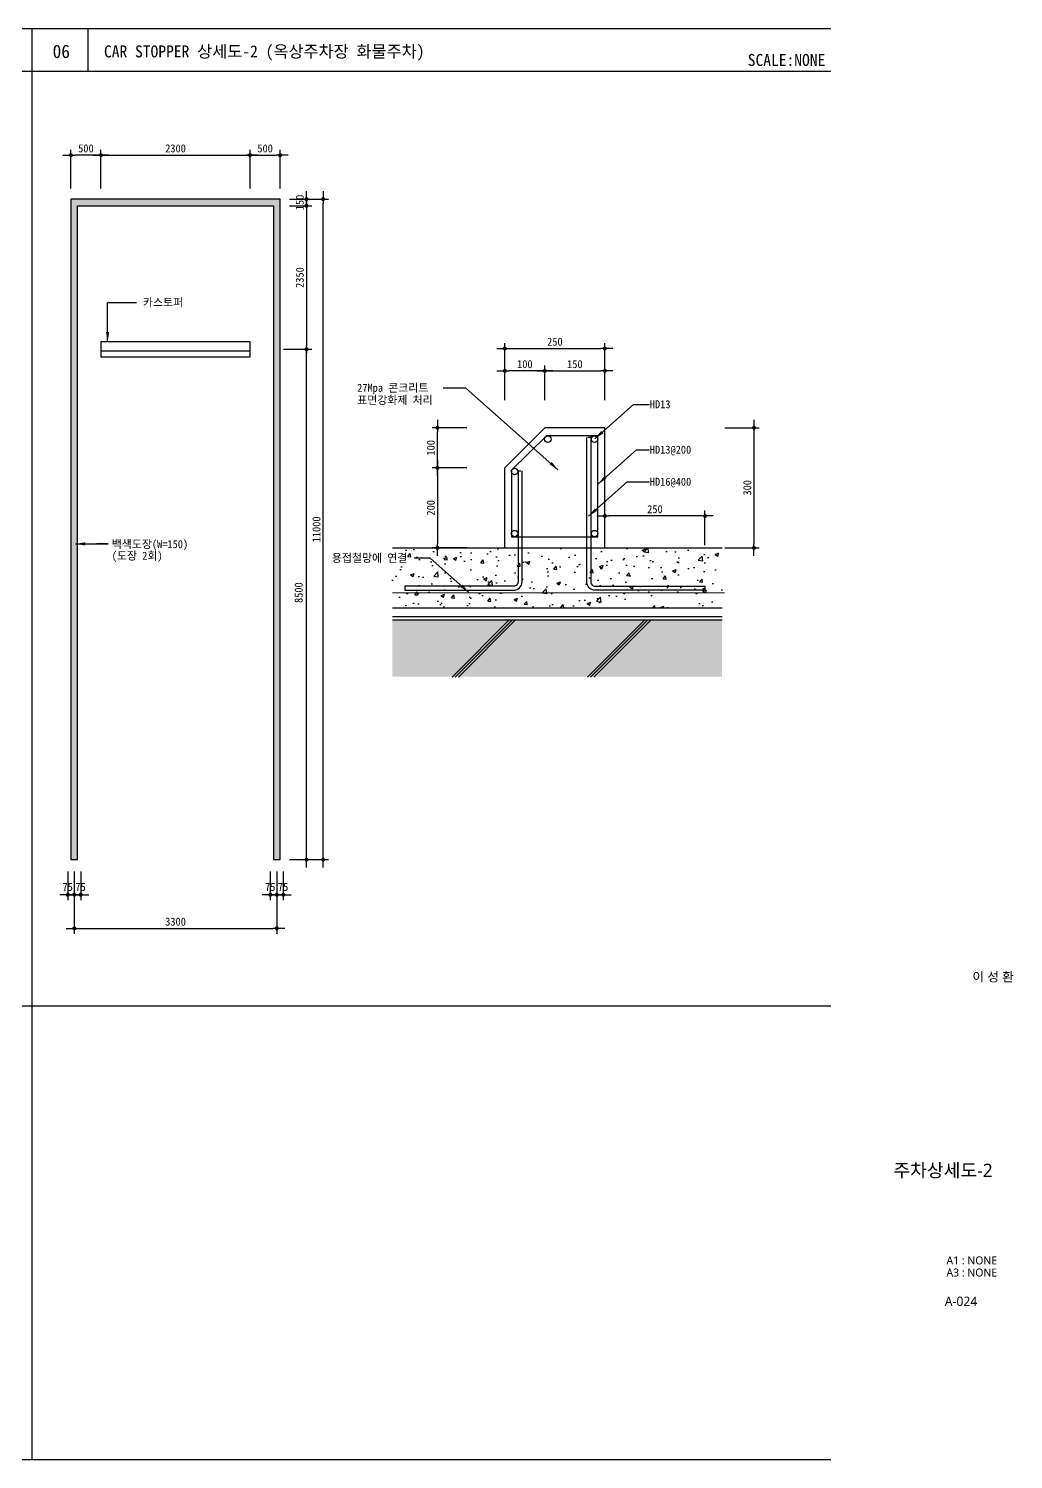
# Model space of a CAD drawing. Header units: millimetres. Extents: x 2191764 to 2208036, y 1085119 to 1090481.
# Drawn here: x 2204346 to 2208036, y 1085119 to 1090481 of the extents above; entities that cross this region are included whole.
import ezdxf
from ezdxf.enums import TextEntityAlignment as Align

# ---------------------------------------------------------------- set-up
doc = ezdxf.new("R2010")
doc.units = ezdxf.units.MM
doc.header["$LTSCALE"] = 10
doc.header["$PDSIZE"] = -10
doc.linetypes.add('HID', pattern=[2, 1.1, -0.9])
doc.linetypes.add('HIDDEN', pattern=[0.375, 0.25, -0.125])
doc.layers.get('0').update_dxf_attribs({"linetype": 'CONTINUOUS'})
doc.layers.get('Defpoints').update_dxf_attribs({"color": 153, "linetype": 'CONTINUOUS'})
for name, color, linetype in [('253', 253, 'CONTINUOUS'), ('4WALL', 2, 'CONTINUOUS'), ('6', 6, 'CONTINUOUS'), ('A-XXXX-SOLD', 252, 'CONTINUOUS'), ('AA-CLXM-CONC', 2, 'CONTINUOUS'), ('AA-WAXK-PATT', 8, 'CONTINUOUS'), ('CA-ANNO-TEXT', 3, 'CONTINUOUS'), ('COL', 2, 'CONTINUOUS'), ('ELE4', 4, 'CONTINUOUS'), ('REVISION', 6, 'CONTINUOUS')]:
    doc.layers.add(name, color=color, linetype=linetype)
for name, color, linetype, lineweight in [('A-BORD-TEXT', 3, 'CONTINUOUS', 25), ('A-DIMS', 7, 'CONTINUOUS', 25), ('A-MKXS-LEAD', 7, 'CONTINUOUS', 25), ('A-MKXS-TEXT1', 3, 'CONTINUOUS', 25), ('A-XXXX-TABL', 7, 'CONTINUOUS', 25), ('LGA CG', 3, 'CONTINUOUS', 20)]:
    doc.layers.add(name, color=color, linetype=linetype, lineweight=lineweight)
doc.styles.add('HY울릉도L', font='')
doc.styles.add('돋움체', font='')
doc.styles.add('맑은고딕', font='malgun.ttf')
doc.styles.get('HY울릉도L').set_extended_font_data('HYwulM')
doc.styles.get('돋움체').set_extended_font_data('DotumChe')
doc.dimstyles.new('CDIM', dxfattribs={"dimtxt": 3, "dimasz": 1.5, "dimexe": 2, "dimexo": 1, "dimgap": 1, "dimtad": 1, "dimdec": 0, "dimrnd": 0.5, "dimzin": 0, "dimdsep": 32, "dimlunit": 6, "dimtxsty": 'HY울릉도L', "dimblk1": '_CIDOT', "dimblk2": '_CIDOT', "dimsah": 1, "dimcen": 5.5, "dimclrd": 2, "dimclre": 2, "dimclrt": 7, "dimadec": 0, "dimazin": 0, "dimtfac": 1, "dimtdec": 0, "dimtix": 1, "dimtmove": 2, "dimatfit": 1, "dimldrblk": '_CIDOT', "dimfxl": 1, "dimtolj": 1, "dimtzin": 0, "dimlwd": -1, "dimarcsym": 0})

# ---------------------------------------------------------------- blocks, each defined once
blk = doc.blocks.new('_CIDOT')
at = {"color": 0, "linetype": 'ByBlock'}
blk.add_line((2, 0), (-1, 0), dxfattribs=at)
at = {"color": 0, "linetype": 'ByBlock', "const_width": 0.5}
blk.add_lwpolyline([(-0.25, 0, 1), (0.25, 0, 1)], format="xyb", close=True, dxfattribs=at)
blk = doc.blocks.new('*D134')
at = {"layer": 'A-DIMS', "lineweight": -2, "transparency": 16777216}
for p, q in [((2204517, 1087321.5), (2204517, 1087088.7)), ((2205276, 1087321.5), (2205276, 1087088.7))]:
    blk.add_line(p, q, dxfattribs=at)
at = {"layer": 'A-DIMS', "transparency": 16777216}
blk.add_line((2204532, 1087108.7), (2205261, 1087108.7), dxfattribs=at)
at = {"layer": 'Defpoints', "color": 0, "transparency": 16777216}
for p in [(2204517, 1087331.5), (2205276, 1087331.5), (2205276, 1087108.7)]:
    blk.add_point(p, dxfattribs=at)
at = {"layer": 'A-DIMS', "transparency": 16777216, "xscale": 15, "yscale": 15, "zscale": 15, "rotation": 180}
blk.add_blockref('_CIDOT', (2204517, 1087108.7), dxfattribs=at)
at = {"layer": 'A-DIMS', "transparency": 16777216, "xscale": 15, "yscale": 15, "zscale": 15}
blk.add_blockref('_CIDOT', (2205276, 1087108.7), dxfattribs=at)
at = {"layer": 'A-DIMS', "color": 3, "transparency": 16777216, "insert": (2204896.5, 1087133.7), "char_height": 30, "attachment_point": 5, "style": '돋움체'}
blk.add_mtext('\\A1;3300', dxfattribs=at)
blk = doc.blocks.new('*D135')
at = {"layer": 'A-DIMS', "lineweight": -2, "transparency": 16777216}
for p, q in [((2205324.1, 1089841.7), (2205407.1, 1089841.7)), ((2205324.1, 1089816.7), (2205407.1, 1089816.7))]:
    blk.add_line(p, q, dxfattribs=at)
at = {"layer": 'A-DIMS', "transparency": 16777216}
for p, q in [((2205387.1, 1089856.7), (2205387.1, 1089871.7)), ((2205387.1, 1089816.7), (2205387.1, 1089841.7)), ((2205387.1, 1089801.7), (2205387.1, 1089786.7))]:
    blk.add_line(p, q, dxfattribs=at)
at = {"layer": 'Defpoints', "color": 0, "transparency": 16777216}
for p in [(2205314.1, 1089841.7), (2205387.1, 1089841.7), (2205314.1, 1089816.7)]:
    blk.add_point(p, dxfattribs=at)
at = {"layer": 'A-DIMS', "transparency": 16777216, "xscale": 15, "yscale": 15, "zscale": 15}
for p, rotation in [((2205387.1, 1089841.7), 270), ((2205387.1, 1089816.7), 90)]:
    blk.add_blockref('_CIDOT', p, dxfattribs=dict(at, rotation=rotation))
at = {"layer": 'A-DIMS', "color": 3, "transparency": 16777216, "insert": (2205362.1, 1089829.2), "char_height": 30, "attachment_point": 5, "rotation": 90, "style": '돋움체'}
blk.add_mtext('\\A1;150', dxfattribs=at)
blk = doc.blocks.new('*D136')
at = {"layer": 'A-DIMS', "lineweight": -2, "transparency": 16777216}
for p, q in [((2205324.1, 1089816.7), (2205407.1, 1089816.7)), ((2205300.9, 1089279), (2205407.1, 1089279))]:
    blk.add_line(p, q, dxfattribs=at)
at = {"layer": 'A-DIMS', "transparency": 16777216}
blk.add_line((2205387.1, 1089801.7), (2205387.1, 1089294), dxfattribs=at)
at = {"layer": 'Defpoints', "color": 0, "transparency": 16777216}
for p in [(2205314.1, 1089816.7), (2205290.9, 1089279), (2205387.1, 1089279)]:
    blk.add_point(p, dxfattribs=at)
at = {"layer": 'A-DIMS', "transparency": 16777216, "xscale": 15, "yscale": 15, "zscale": 15}
for p, rotation in [((2205387.1, 1089816.7), 90), ((2205387.1, 1089279), 270)]:
    blk.add_blockref('_CIDOT', p, dxfattribs=dict(at, rotation=rotation))
at = {"layer": 'A-DIMS', "color": 3, "transparency": 16777216, "insert": (2205362.1, 1089547.8), "char_height": 30, "attachment_point": 5, "rotation": 90, "style": '돋움체'}
blk.add_mtext('\\A1;2350', dxfattribs=at)
blk = doc.blocks.new('*D137')
at = {"layer": 'A-DIMS', "lineweight": -2, "transparency": 16777216}
for p, q in [((2205324.1, 1089279), (2205407.1, 1089279)), ((2205324.1, 1087366.2), (2205407.1, 1087366.2))]:
    blk.add_line(p, q, dxfattribs=at)
at = {"layer": 'A-DIMS', "transparency": 16777216}
blk.add_line((2205387.1, 1087381.2), (2205387.1, 1089264), dxfattribs=at)
at = {"layer": 'Defpoints', "color": 0, "transparency": 16777216}
for p in [(2205314.1, 1089279), (2205387.1, 1089279), (2205314.1, 1087366.2)]:
    blk.add_point(p, dxfattribs=at)
at = {"layer": 'A-DIMS', "transparency": 16777216, "xscale": 15, "yscale": 15, "zscale": 15}
for p, rotation in [((2205387.1, 1089279), 90), ((2205387.1, 1087366.2), 270)]:
    blk.add_blockref('_CIDOT', p, dxfattribs=dict(at, rotation=rotation))
at = {"layer": 'A-DIMS', "color": 3, "transparency": 16777216, "insert": (2205357.9, 1088366.8), "char_height": 30, "attachment_point": 5, "rotation": 90, "style": '돋움체'}
blk.add_mtext('\\A1;8500', dxfattribs=at)
blk = doc.blocks.new('*D138')
at = {"layer": 'A-DIMS', "lineweight": -2, "transparency": 16777216}
for p, q in [((2205324.1, 1089841.7), (2205469.6, 1089841.7)), ((2205324.1, 1087366.2), (2205469.6, 1087366.2))]:
    blk.add_line(p, q, dxfattribs=at)
at = {"layer": 'A-DIMS', "transparency": 16777216}
blk.add_line((2205449.6, 1087381.2), (2205449.6, 1089826.7), dxfattribs=at)
at = {"layer": 'Defpoints', "color": 0, "transparency": 16777216}
for p in [(2205314.1, 1089841.7), (2205449.6, 1089841.7), (2205314.1, 1087366.2)]:
    blk.add_point(p, dxfattribs=at)
at = {"layer": 'A-DIMS', "transparency": 16777216, "xscale": 15, "yscale": 15, "zscale": 15}
for p, rotation in [((2205449.6, 1089841.7), 90), ((2205449.6, 1087366.2), 270)]:
    blk.add_blockref('_CIDOT', p, dxfattribs=dict(at, rotation=rotation))
at = {"layer": 'A-DIMS', "color": 3, "transparency": 16777216, "insert": (2205424.6, 1088603.9), "char_height": 30, "attachment_point": 5, "rotation": 90, "style": '돋움체'}
blk.add_mtext('\\A1;11000', dxfattribs=at)
blk = doc.blocks.new('Arrow-V')
at = {"color": 0}
blk.add_solid([(-3, 0.5), (0, 0), (-3, -0.5)], dxfattribs=at)
blk = doc.blocks.new('*D139')
at = {"layer": 'A-DIMS', "lineweight": -2, "transparency": 16777216}
for p, q in [((2204617, 1089881.1), (2204617, 1090026.6)), ((2205176, 1089881.1), (2205176, 1090026.6))]:
    blk.add_line(p, q, dxfattribs=at)
at = {"layer": 'A-DIMS', "transparency": 16777216}
blk.add_line((2204632, 1090006.6), (2205161, 1090006.6), dxfattribs=at)
at = {"layer": 'Defpoints', "color": 0, "transparency": 16777216}
for p in [(2205176, 1090006.6), (2204617, 1089871.1), (2205176, 1089871.1)]:
    blk.add_point(p, dxfattribs=at)
at = {"layer": 'A-DIMS', "transparency": 16777216, "xscale": 15, "yscale": 15, "zscale": 15, "rotation": 180}
blk.add_blockref('_CIDOT', (2204617, 1090006.6), dxfattribs=at)
at = {"layer": 'A-DIMS', "transparency": 16777216, "xscale": 15, "yscale": 15, "zscale": 15}
blk.add_blockref('_CIDOT', (2205176, 1090006.6), dxfattribs=at)
at = {"layer": 'A-DIMS', "color": 3, "transparency": 16777216, "insert": (2204896.5, 1090031.6), "char_height": 30, "attachment_point": 5, "style": '돋움체'}
blk.add_mtext('\\A1;2300', dxfattribs=at)
blk = doc.blocks.new('*D140')
at = {"layer": 'A-DIMS', "lineweight": -2, "transparency": 16777216}
for p, q in [((2204504.5, 1089881.1), (2204504.5, 1090026.6)), ((2204617, 1089881.1), (2204617, 1090026.6))]:
    blk.add_line(p, q, dxfattribs=at)
at = {"layer": 'A-DIMS', "transparency": 16777216}
blk.add_line((2204602, 1090006.6), (2204519.5, 1090006.6), dxfattribs=at)
at = {"layer": 'Defpoints', "color": 0, "transparency": 16777216}
for p in [(2204504.5, 1090006.6), (2204504.5, 1089871.1), (2204617, 1089871.1)]:
    blk.add_point(p, dxfattribs=at)
at = {"layer": 'A-DIMS', "transparency": 16777216, "xscale": 15, "yscale": 15, "zscale": 15, "rotation": 180}
blk.add_blockref('_CIDOT', (2204504.5, 1090006.6), dxfattribs=at)
at = {"layer": 'A-DIMS', "transparency": 16777216, "xscale": 15, "yscale": 15, "zscale": 15}
blk.add_blockref('_CIDOT', (2204617, 1090006.6), dxfattribs=at)
at = {"layer": 'A-DIMS', "color": 3, "transparency": 16777216, "insert": (2204560.7, 1090031.6), "char_height": 30, "attachment_point": 5, "style": '돋움체'}
blk.add_mtext('\\A1;500', dxfattribs=at)
blk = doc.blocks.new('*D141')
at = {"layer": 'A-DIMS', "lineweight": -2, "transparency": 16777216}
for p, q in [((2205176, 1089881.1), (2205176, 1090026.6)), ((2205288.5, 1089881.1), (2205288.5, 1090026.6))]:
    blk.add_line(p, q, dxfattribs=at)
at = {"layer": 'A-DIMS', "transparency": 16777216}
blk.add_line((2205191, 1090006.6), (2205273.5, 1090006.6), dxfattribs=at)
at = {"layer": 'Defpoints', "color": 0, "transparency": 16777216}
for p in [(2205288.5, 1090006.6), (2205176, 1089871.1), (2205288.5, 1089871.1)]:
    blk.add_point(p, dxfattribs=at)
at = {"layer": 'A-DIMS', "transparency": 16777216, "xscale": 15, "yscale": 15, "zscale": 15, "rotation": 180}
blk.add_blockref('_CIDOT', (2205176, 1090006.6), dxfattribs=at)
at = {"layer": 'A-DIMS', "transparency": 16777216, "xscale": 15, "yscale": 15, "zscale": 15}
blk.add_blockref('_CIDOT', (2205288.5, 1090006.6), dxfattribs=at)
at = {"layer": 'A-DIMS', "color": 3, "transparency": 16777216, "insert": (2205232.2, 1090031.6), "char_height": 30, "attachment_point": 5, "style": '돋움체'}
blk.add_mtext('\\A1;500', dxfattribs=at)
blk = doc.blocks.new('*D151')
at = {"layer": 'A-DIMS', "lineweight": -2, "transparency": 16777216}
for p, q in [((2206280.4, 1089088.4), (2206280.4, 1089218)), ((2206505.4, 1089088.4), (2206505.4, 1089218))]:
    blk.add_line(p, q, dxfattribs=at)
at = {"layer": 'A-DIMS', "transparency": 16777216}
blk.add_line((2206295.4, 1089198), (2206490.4, 1089198), dxfattribs=at)
at = {"layer": 'Defpoints', "color": 0, "transparency": 16777216}
for p in [(2206505.4, 1089198), (2206280.4, 1089078.4), (2206505.4, 1089078.4)]:
    blk.add_point(p, dxfattribs=at)
at = {"layer": 'A-DIMS', "transparency": 16777216, "xscale": 15, "yscale": 15, "zscale": 15, "rotation": 180}
blk.add_blockref('_CIDOT', (2206280.4, 1089198), dxfattribs=at)
at = {"layer": 'A-DIMS', "transparency": 16777216, "xscale": 15, "yscale": 15, "zscale": 15}
blk.add_blockref('_CIDOT', (2206505.4, 1089198), dxfattribs=at)
at = {"layer": 'A-DIMS', "color": 3, "transparency": 16777216, "insert": (2206392.9, 1089223), "char_height": 30, "attachment_point": 5, "style": '돋움체'}
blk.add_mtext('\\A1;150', dxfattribs=at)
blk = doc.blocks.new('*D152')
at = {"layer": 'A-DIMS', "lineweight": -2, "transparency": 16777216}
for p, q in [((2206130.4, 1089088.4), (2206130.4, 1089218)), ((2206280.4, 1089088.4), (2206280.4, 1089218))]:
    blk.add_line(p, q, dxfattribs=at)
at = {"layer": 'A-DIMS', "transparency": 16777216}
blk.add_line((2206265.4, 1089198), (2206145.4, 1089198), dxfattribs=at)
at = {"layer": 'Defpoints', "color": 0, "transparency": 16777216}
for p in [(2206130.4, 1089198), (2206130.4, 1089078.4), (2206280.4, 1089078.4)]:
    blk.add_point(p, dxfattribs=at)
at = {"layer": 'A-DIMS', "transparency": 16777216, "xscale": 15, "yscale": 15, "zscale": 15, "rotation": 180}
blk.add_blockref('_CIDOT', (2206130.4, 1089198), dxfattribs=at)
at = {"layer": 'A-DIMS', "transparency": 16777216, "xscale": 15, "yscale": 15, "zscale": 15}
blk.add_blockref('_CIDOT', (2206280.4, 1089198), dxfattribs=at)
at = {"layer": 'A-DIMS', "color": 3, "transparency": 16777216, "insert": (2206205.4, 1089223), "char_height": 30, "attachment_point": 5, "style": '돋움체'}
blk.add_mtext('\\A1;100', dxfattribs=at)
blk = doc.blocks.new('*D153')
at = {"layer": 'A-DIMS', "lineweight": -2, "transparency": 16777216}
for p, q in [((2206130.4, 1089088.4), (2206130.4, 1089302)), ((2206505.4, 1089088.4), (2206505.4, 1089302))]:
    blk.add_line(p, q, dxfattribs=at)
at = {"layer": 'A-DIMS', "transparency": 16777216}
blk.add_line((2206145.4, 1089282), (2206490.4, 1089282), dxfattribs=at)
at = {"layer": 'Defpoints', "color": 0, "transparency": 16777216}
for p in [(2206505.4, 1089282), (2206130.4, 1089078.4), (2206505.4, 1089078.4)]:
    blk.add_point(p, dxfattribs=at)
at = {"layer": 'A-DIMS', "transparency": 16777216, "xscale": 15, "yscale": 15, "zscale": 15, "rotation": 180}
blk.add_blockref('_CIDOT', (2206130.4, 1089282), dxfattribs=at)
at = {"layer": 'A-DIMS', "transparency": 16777216, "xscale": 15, "yscale": 15, "zscale": 15}
blk.add_blockref('_CIDOT', (2206505.4, 1089282), dxfattribs=at)
at = {"layer": 'A-DIMS', "color": 3, "transparency": 16777216, "insert": (2206317.9, 1089307), "char_height": 30, "attachment_point": 5, "style": '돋움체'}
blk.add_mtext('\\A1;250', dxfattribs=at)
blk = doc.blocks.new('*D154')
at = {"layer": 'A-DIMS', "lineweight": -2, "transparency": 16777216}
for p, q in [((2206954.3, 1088984.8), (2207083.9, 1088984.8)), ((2206954.3, 1088534.8), (2207083.9, 1088534.8))]:
    blk.add_line(p, q, dxfattribs=at)
at = {"layer": 'A-DIMS', "transparency": 16777216}
blk.add_line((2207063.9, 1088969.8), (2207063.9, 1088549.8), dxfattribs=at)
at = {"layer": 'Defpoints', "color": 0, "transparency": 16777216}
for p in [(2206944.3, 1088984.8), (2206944.3, 1088534.8), (2207063.9, 1088534.8)]:
    blk.add_point(p, dxfattribs=at)
at = {"layer": 'A-DIMS', "transparency": 16777216, "xscale": 15, "yscale": 15, "zscale": 15}
for p, rotation in [((2207063.9, 1088984.8), 90), ((2207063.9, 1088534.8), 270)]:
    blk.add_blockref('_CIDOT', p, dxfattribs=dict(at, rotation=rotation))
at = {"layer": 'A-DIMS', "color": 3, "transparency": 16777216, "insert": (2207038.9, 1088759.8), "char_height": 30, "attachment_point": 5, "rotation": 90, "style": '돋움체'}
blk.add_mtext('\\A1;300', dxfattribs=at)
blk = doc.blocks.new('*D155')
at = {"layer": 'A-DIMS', "lineweight": -2, "transparency": 16777216}
for p, q in [((2205987.7, 1088834.8), (2205858.2, 1088834.8)), ((2205987.7, 1088534.8), (2205858.2, 1088534.8))]:
    blk.add_line(p, q, dxfattribs=at)
at = {"layer": 'A-DIMS', "transparency": 16777216}
blk.add_line((2205878.2, 1088819.8), (2205878.2, 1088549.8), dxfattribs=at)
at = {"layer": 'Defpoints', "color": 0, "transparency": 16777216}
for p in [(2205997.7, 1088834.8), (2205878.2, 1088534.8), (2205997.7, 1088534.8)]:
    blk.add_point(p, dxfattribs=at)
at = {"layer": 'A-DIMS', "transparency": 16777216, "xscale": 15, "yscale": 15, "zscale": 15}
for p, rotation in [((2205878.2, 1088834.8), 90), ((2205878.2, 1088534.8), 270)]:
    blk.add_blockref('_CIDOT', p, dxfattribs=dict(at, rotation=rotation))
at = {"layer": 'A-DIMS', "color": 3, "transparency": 16777216, "insert": (2205853.1, 1088684.8), "char_height": 30, "attachment_point": 5, "rotation": 90, "style": '돋움체'}
blk.add_mtext('\\A1;200', dxfattribs=at)
blk = doc.blocks.new('*D156')
at = {"layer": 'A-DIMS', "lineweight": -2, "transparency": 16777216}
for p, q in [((2205987.7, 1088984.8), (2205858.2, 1088984.8)), ((2205987.7, 1088834.8), (2205858.2, 1088834.8))]:
    blk.add_line(p, q, dxfattribs=at)
at = {"layer": 'A-DIMS', "transparency": 16777216}
blk.add_line((2205878.2, 1088849.8), (2205878.2, 1088969.8), dxfattribs=at)
at = {"layer": 'Defpoints', "color": 0, "transparency": 16777216}
for p in [(2205878.2, 1088984.8), (2205997.7, 1088984.8), (2205997.7, 1088834.8)]:
    blk.add_point(p, dxfattribs=at)
at = {"layer": 'A-DIMS', "transparency": 16777216, "xscale": 15, "yscale": 15, "zscale": 15}
for p, rotation in [((2205878.2, 1088984.8), 90), ((2205878.2, 1088834.8), 270)]:
    blk.add_blockref('_CIDOT', p, dxfattribs=dict(at, rotation=rotation))
at = {"layer": 'A-DIMS', "color": 3, "transparency": 16777216, "insert": (2205853.1, 1088909.8), "char_height": 30, "attachment_point": 5, "rotation": 90, "style": '돋움체'}
blk.add_mtext('\\A1;100', dxfattribs=at)
blk = doc.blocks.new('*D157')
at = {"layer": 'A-DIMS', "lineweight": -2, "transparency": 16777216}
for p, q in [((2206505.4, 1088544.8), (2206505.4, 1088674.3)), ((2206880.4, 1088544.8), (2206880.4, 1088674.3))]:
    blk.add_line(p, q, dxfattribs=at)
at = {"layer": 'A-DIMS', "transparency": 16777216}
blk.add_line((2206865.4, 1088654.3), (2206520.4, 1088654.3), dxfattribs=at)
at = {"layer": 'Defpoints', "color": 0, "transparency": 16777216}
for p in [(2206505.4, 1088654.3), (2206505.4, 1088534.8), (2206880.4, 1088534.8)]:
    blk.add_point(p, dxfattribs=at)
at = {"layer": 'A-DIMS', "transparency": 16777216, "xscale": 15, "yscale": 15, "zscale": 15, "rotation": 180}
blk.add_blockref('_CIDOT', (2206505.4, 1088654.3), dxfattribs=at)
at = {"layer": 'A-DIMS', "transparency": 16777216, "xscale": 15, "yscale": 15, "zscale": 15}
blk.add_blockref('_CIDOT', (2206880.4, 1088654.3), dxfattribs=at)
at = {"layer": 'A-DIMS', "color": 3, "transparency": 16777216, "insert": (2206692.9, 1088679.4), "char_height": 30, "attachment_point": 5, "style": '돋움체'}
blk.add_mtext('\\A1;250', dxfattribs=at)
blk = doc.blocks.new('*D167')
at = {"layer": 'A-DIMS', "lineweight": -2, "transparency": 16777216}
for p, q in [((2204492.7, 1087321.5), (2204492.7, 1087214.7)), ((2204517, 1087321.5), (2204517, 1087214.7))]:
    blk.add_line(p, q, dxfattribs=at)
at = {"layer": 'A-DIMS', "transparency": 16777216}
for p, q in [((2204477.7, 1087234.7), (2204462.7, 1087234.7)), ((2204517, 1087234.7), (2204492.7, 1087234.7)), ((2204532, 1087234.7), (2204547, 1087234.7))]:
    blk.add_line(p, q, dxfattribs=at)
at = {"layer": 'Defpoints', "color": 0, "transparency": 16777216}
for p in [(2204492.7, 1087331.5), (2204517, 1087331.5), (2204492.7, 1087234.7)]:
    blk.add_point(p, dxfattribs=at)
at = {"layer": 'A-DIMS', "transparency": 16777216, "xscale": 15, "yscale": 15, "zscale": 15}
blk.add_blockref('_CIDOT', (2204492.7, 1087234.7), dxfattribs=at)
at = {"layer": 'A-DIMS', "transparency": 16777216, "xscale": 15, "yscale": 15, "zscale": 15, "rotation": 180}
blk.add_blockref('_CIDOT', (2204517, 1087234.7), dxfattribs=at)
at = {"layer": 'A-DIMS', "color": 3, "transparency": 16777216, "insert": (2204492.4, 1087263.9), "char_height": 30, "attachment_point": 5, "style": '돋움체'}
blk.add_mtext('\\A1;75', dxfattribs=at)
blk = doc.blocks.new('*D168')
at = {"layer": 'A-DIMS', "lineweight": -2, "transparency": 16777216}
for p, q in [((2204517, 1087321.5), (2204517, 1087214.7)), ((2204541.2, 1087321.5), (2204541.2, 1087214.7))]:
    blk.add_line(p, q, dxfattribs=at)
at = {"layer": 'A-DIMS', "transparency": 16777216}
for p, q in [((2204502, 1087234.7), (2204487, 1087234.7)), ((2204517, 1087234.7), (2204541.2, 1087234.7)), ((2204556.2, 1087234.7), (2204571.2, 1087234.7))]:
    blk.add_line(p, q, dxfattribs=at)
at = {"layer": 'Defpoints', "color": 0, "transparency": 16777216}
for p in [(2204517, 1087331.5), (2204541.2, 1087331.5), (2204541.2, 1087234.7)]:
    blk.add_point(p, dxfattribs=at)
at = {"layer": 'A-DIMS', "transparency": 16777216, "xscale": 15, "yscale": 15, "zscale": 15}
blk.add_blockref('_CIDOT', (2204517, 1087234.7), dxfattribs=at)
at = {"layer": 'A-DIMS', "transparency": 16777216, "xscale": 15, "yscale": 15, "zscale": 15, "rotation": 180}
blk.add_blockref('_CIDOT', (2204541.2, 1087234.7), dxfattribs=at)
at = {"layer": 'A-DIMS', "color": 3, "transparency": 16777216, "insert": (2204540.5, 1087263.9), "char_height": 30, "attachment_point": 5, "style": '돋움체'}
blk.add_mtext('\\A1;75', dxfattribs=at)
blk = doc.blocks.new('*D169')
at = {"layer": 'A-DIMS', "lineweight": -2, "transparency": 16777216}
for p, q in [((2205251.7, 1087321.5), (2205251.7, 1087214.7)), ((2205276, 1087321.5), (2205276, 1087214.7))]:
    blk.add_line(p, q, dxfattribs=at)
at = {"layer": 'A-DIMS', "transparency": 16777216}
for p, q in [((2205236.7, 1087234.7), (2205221.7, 1087234.7)), ((2205276, 1087234.7), (2205251.7, 1087234.7)), ((2205291, 1087234.7), (2205306, 1087234.7))]:
    blk.add_line(p, q, dxfattribs=at)
at = {"layer": 'Defpoints', "color": 0, "transparency": 16777216}
for p in [(2205251.7, 1087331.5), (2205276, 1087331.5), (2205251.7, 1087234.7)]:
    blk.add_point(p, dxfattribs=at)
at = {"layer": 'A-DIMS', "transparency": 16777216, "xscale": 15, "yscale": 15, "zscale": 15}
blk.add_blockref('_CIDOT', (2205251.7, 1087234.7), dxfattribs=at)
at = {"layer": 'A-DIMS', "transparency": 16777216, "xscale": 15, "yscale": 15, "zscale": 15, "rotation": 180}
blk.add_blockref('_CIDOT', (2205276, 1087234.7), dxfattribs=at)
at = {"layer": 'A-DIMS', "color": 3, "transparency": 16777216, "insert": (2205251.4, 1087263.9), "char_height": 30, "attachment_point": 5, "style": '돋움체'}
blk.add_mtext('\\A1;75', dxfattribs=at)
blk = doc.blocks.new('*D170')
at = {"layer": 'A-DIMS', "lineweight": -2, "transparency": 16777216}
for p, q in [((2205276, 1087321.5), (2205276, 1087214.7)), ((2205300.2, 1087321.5), (2205300.2, 1087214.7))]:
    blk.add_line(p, q, dxfattribs=at)
at = {"layer": 'A-DIMS', "transparency": 16777216}
for p, q in [((2205261, 1087234.7), (2205246, 1087234.7)), ((2205276, 1087234.7), (2205300.2, 1087234.7)), ((2205315.2, 1087234.7), (2205330.2, 1087234.7))]:
    blk.add_line(p, q, dxfattribs=at)
at = {"layer": 'Defpoints', "color": 0, "transparency": 16777216}
for p in [(2205276, 1087331.5), (2205300.2, 1087331.5), (2205300.2, 1087234.7)]:
    blk.add_point(p, dxfattribs=at)
at = {"layer": 'A-DIMS', "transparency": 16777216, "xscale": 15, "yscale": 15, "zscale": 15}
blk.add_blockref('_CIDOT', (2205276, 1087234.7), dxfattribs=at)
at = {"layer": 'A-DIMS', "transparency": 16777216, "xscale": 15, "yscale": 15, "zscale": 15, "rotation": 180}
blk.add_blockref('_CIDOT', (2205300.2, 1087234.7), dxfattribs=at)
at = {"layer": 'A-DIMS', "color": 3, "transparency": 16777216, "insert": (2205299.5, 1087263.9), "char_height": 30, "attachment_point": 5, "style": '돋움체'}
blk.add_mtext('\\A1;75', dxfattribs=at)

msp = doc.modelspace()

# ---------------------------------------------------------------- hatches: boundary and pattern name
at = {"layer": 'A-XXXX-SOLD'}
for points in [[(2205288.48, 1089841.65), (2204504.48, 1089841.65), (2204504.48, 1087366.16), (2204529.48, 1087366.16), (2204529.48, 1089816.65), (2205263.48, 1089816.65), (2205263.48, 1087366.16), (2205288.48, 1087366.16)], [(2206944.33, 1088264.77), (2205709.22, 1088264.77), (2205709.22, 1088051.68), (2206944.33, 1088051.68)]]:
    msp.add_hatch(color=256, dxfattribs=at).paths.add_polyline_path(points)
at = {"layer": 'AA-WAXK-PATT'}
h = msp.add_hatch(dxfattribs=at)
h.set_pattern_fill('AR-CONC', color=256, scale=0.75, style=0)
h.set_pattern_definition([(50, (2195236.25, 1083643.47), (136.6385, -11.9543), [14.2875, -157.1625]), (355, (2195236.25, 1083643.47), (-26.4321, 143.2925), [11.43, -125.73]), (100.451, (2195247.64, 1083642.48), (110.2069, 131.3375), [12.1425, -133.5675]), (46.1842, (2195236.25, 1083681.57), (203.3093, -31.5317), [21.4312, -235.7437]), (96.6356, (2195253.2, 1083678.95), (178.0532, 185.5692), [18.2137, -200.3512]), (351.184, (2195236.25, 1083681.57), (178.0535, 185.569), [17.145, -188.595]), (21, (2195255.3, 1083672.05), (113.7112, -76.6991), [14.2875, -157.1625]), (326, (2195255.3, 1083672.05), (46.3515, 138.141), [11.43, -125.73]), (71.4514, (2195264.78, 1083665.66), (160.0624, 61.4421), [12.1425, -133.5675]), (37.5, (2195236.25, 1083643.475), (2.31645, 63.41628), [0, -124.206, 0, -127.635, 0, -126.20625]), (7.5, (2195236.25, 1083643.475), (50.11475, 75.13543), [0, -72.771, 0, -121.3485, 0, -48.10125]), (327.5, (2195193.77, 1083643.475), (101.69295, -4.29656), [0, -47.625, 0, -148.59, 0, -197.1675]), (317.5, (2195174.72, 1083643.475), (111.0969, 19.06987), [0, -61.9125, 0, -98.679, 0, -140.0175])])
h.paths.add_polyline_path([(2205709.22, 1088534.77), (2206944.33, 1088534.77), (2206944.33, 1088309.77), (2205709.22, 1088309.77)])
at = {"layer": 'LGA CG'}
for points in [[(2205766.4, 1088364.1, 1), (2205762.07, 1088364.1, 1)], [(2206037.77, 1088364.1, 1), (2206033.44, 1088364.1, 1)], [(2206308.36, 1088364.1, 1), (2206304.03, 1088364.1, 1)], [(2206579.49, 1088364.1, 1), (2206575.16, 1088364.1, 1)], [(2206850.69, 1088364.1, 1), (2206846.36, 1088364.1, 1)]]:
    msp.add_hatch(color=256, dxfattribs=at).paths.add_polyline_path(points)

# ---------------------------------------------------------------- linework, layer by layer
for p, q in [((2206280.41, 1088984.77), (2206130.41, 1088834.77)), ((2206505.41, 1088984.77), (2206280.41, 1088984.77)), ((2206505.41, 1088534.77), (2206505.41, 1088984.77)), ((2206130.41, 1088534.77), (2206130.41, 1088834.77)), ((2205709.22, 1088534.77), (2206944.33, 1088534.77)), ((2206505.41, 1088534.77), (2206944.33, 1088534.77)), ((2205709.22, 1088309.77), (2206944.33, 1088309.77))]:
    msp.add_line(p, q)
at = {"linetype": 'HIDDEN'}
msp.add_line((2205709.22, 1088277.17), (2206944.33, 1088277.17), dxfattribs=at)
at = {"layer": '253'}
msp.add_lwpolyline([(2204504.48, 1087366.16), (2204529.48, 1087366.16), (2204529.48, 1089816.65), (2205263.48, 1089816.65), (2205263.48, 1087366.16), (2205288.48, 1087366.16), (2205288.48, 1089841.65), (2204504.48, 1089841.65), (2204504.48, 1087366.16)], dxfattribs=at)
at = {"layer": '4WALL'}
msp.add_lwpolyline([(2206478.65, 1088576.21), (2206478.65, 1088953.94), (2206286.7, 1088953.94), (2206155.02, 1088826.02), (2206155.02, 1088576.21)], close=True, dxfattribs=at)
at = {"layer": '6', "linetype": 'HID'}
for p, q in [((2206452.33, 1088948.56), (2206437.33, 1088948.56)), ((2206179.87, 1088823.51), (2206194.87, 1088823.51))]:
    msp.add_line(p, q, dxfattribs=at)
at = {"layer": '6'}
for points in [[(2206452.33, 1088948.56), (2206452.33, 1088407.15, 0.4142136), (2206468.83, 1088390.65), (2206880.41, 1088390.65), (2206880.41, 1088375.65), (2206468.83, 1088375.65, -0.4142136), (2206437.33, 1088407.15), (2206437.33, 1088948.56)], [(2206179.87, 1088823.51), (2206179.87, 1088407.15, -0.4142136), (2206163.37, 1088390.65), (2205755.41, 1088390.65), (2205755.41, 1088375.65), (2206163.37, 1088375.65, 0.4142136), (2206194.87, 1088407.15), (2206194.87, 1088823.51)]]:
    msp.add_lwpolyline(points, format="xyb", dxfattribs=at)
at = {"layer": 'A-MKXS-LEAD'}
for points in [[(2204641.98, 1089307.17), (2204641.98, 1089454.45), (2204750.38, 1089454.45)], [(2204641.98, 1089307.17), (2204641.98, 1089385.61)], [(2205984.61, 1089133.68), (2205899.1, 1089133.68)], [(2206329.42, 1088827.62), (2205984.61, 1089133.68)], [(2204522.13, 1088549.61), (2204643.83, 1088549.61), (2204600.45, 1088549.61)], [(2205850.75, 1088495.99), (2205791.23, 1088495.99)], [(2205995.38, 1088367.61), (2205850.75, 1088495.99)]]:
    msp.add_lwpolyline(points, dxfattribs=at)
at = {"layer": 'A-MKXS-LEAD', "elevation": 0}
for points in [[(2206468.04, 1088943.76), (2206612.67, 1089072.14)], [(2206612.67, 1089072.14), (2206672.19, 1089072.14)], [(2206479.04, 1088773.56), (2206623.67, 1088901.94)], [(2206623.67, 1088901.94), (2206672.19, 1088901.94)], [(2206444.04, 1088653.32), (2206588.67, 1088781.7)], [(2206588.67, 1088781.7), (2206672.19, 1088781.7)]]:
    msp.add_lwpolyline(points, dxfattribs=at)
at = {"layer": 'A-MKXS-LEAD'}
for points in [[(2206491.55, 1088972.85), (2206499.71, 1088963.65), (2206468.04, 1088943.76)], [(2206305.92, 1088856.71, 0), (2206297.75, 1088847.51, 0), (2206329.42, 1088827.62, 0)], [(2206502.55, 1088802.65), (2206510.71, 1088793.45), (2206479.04, 1088773.56)], [(2206467.55, 1088682.41), (2206475.71, 1088673.21), (2206444.04, 1088653.32)], [(2205971.87, 1088396.69, 0), (2205963.71, 1088387.5, 0), (2205995.38, 1088367.61, 0)]]:
    msp.add_solid(points, dxfattribs=at)
at = {"layer": 'A-XXXX-TABL'}
for p, q in [((2200163.83, 1090480.61), (2207351.33, 1090480.61)), ((2204357.58, 1090480.61), (2204357.58, 1085118.61)), ((2200163.83, 1090320.61), (2207351.33, 1090320.61)), ((2200163.83, 1085118.61), (2207351.33, 1085118.61))]:
    msp.add_line(p, q, dxfattribs=at)
at = {"layer": 'AA-CLXM-CONC'}
msp.add_line((2205709.22, 1088264.77), (2206944.33, 1088264.77), dxfattribs=at)
at = {"layer": 'AA-WAXK-PATT'}
for p, q in [((2205932.64, 1088050.43), (2206146.98, 1088264.77)), ((2205944.59, 1088050.43), (2206158.93, 1088264.77)), ((2205956.37, 1088050.43), (2206170.72, 1088264.77)), ((2206440.01, 1088050.43), (2206654.35, 1088264.77)), ((2206451.96, 1088050.43), (2206666.31, 1088264.77)), ((2206463.74, 1088050.43), (2206678.09, 1088264.77))]:
    msp.add_line(p, q, dxfattribs=at)
at = {"layer": 'COL', "color": 7}
msp.add_line((2204568.38, 1090480.61), (2204568.38, 1090320.61), dxfattribs=at)
at = {"layer": 'COL'}
msp.add_line((2207351.33, 1086816.87), (2200163.83, 1086816.87), dxfattribs=at)
at = {"layer": 'ELE4'}
msp.add_line((2204617, 1089273.42), (2205175.95, 1089273.42), dxfattribs=at)
msp.add_lwpolyline([(2205175.95, 1089307.17), (2204617, 1089307.17), (2204617, 1089250.91), (2205175.95, 1089250.91)], close=True, dxfattribs=at)
at = {"layer": 'LGA CG'}
msp.add_line((2205709.05, 1088366.3), (2206953.53, 1088366.3), dxfattribs=at)
for centre in [(2205764.23, 1088364.1), (2206035.6, 1088364.1), (2206306.19, 1088364.1), (2206577.32, 1088364.1), (2206848.53, 1088364.1)]:
    msp.add_circle(centre, 2.16, dxfattribs=at)
at = {"layer": 'REVISION'}
for centre in [(2206291.57, 1088941.94), (2206466.65, 1088941.94), (2206167.02, 1088820.95), (2206167.02, 1088588.21), (2206466.65, 1088588.21)]:
    msp.add_circle(centre, 12, dxfattribs=at)

# ---------------------------------------------------------------- block references
at = {"layer": 'A-MKXS-LEAD', "xscale": -11.9999999999709}
for p, yscale, zscale, rotation in [((2204641.98, 1089307.17), 11.9999999999709, 11.9999999999709, 89.99999778913762), ((2204522.13, 1088549.61), 11.99999999997089, 12, 359.9999977891376)]:
    msp.add_blockref('Arrow-V', p, dxfattribs=dict(at, yscale=yscale, zscale=zscale, rotation=rotation))

# ---------------------------------------------------------------- texts
at = {"layer": 'A-BORD-TEXT', "style": '맑은고딕'}
for s, height, p in [('이 성 환', 35, (2208037.69, 1086909.58)), ('A1 : NONE', 30, (2207974.97, 1085849.3)), ('A3 : NONE', 30, (2207974.97, 1085803.95)), ('A-024', 35, (2207900.78, 1085693.59))]:
    msp.add_text(s, height=height, dxfattribs=at).set_placement(p, align=Align.RIGHT)
msp.add_text('주차상세도-2', height=50, dxfattribs=at).set_placement((2207772.58, 1086201.86), align=Align.MIDDLE_CENTER)
at = {"layer": 'A-MKXS-TEXT1', "style": '돋움체'}
for s, height, p in [('CAR STOPPER 상세도-2 (옥상주차장 화물주차)', 45, (2204628.38, 1090395.21)), ('카스토퍼', 30, (2204774.38, 1089454.55)), ('27Mpa 콘크리트', 30, (2205577.14, 1089134.48)), ('표면강화제 처리', 30, (2205577.14, 1089088.68)), ('HD13', 30, (2206673.64, 1089072.94, 0)), ('HD13@200', 30, (2206673.64, 1088902.74, 0)), ('HD16@400', 30, (2206673.64, 1088782.5, 0)), ('백색도장(W=150)', 30, (2204657.49, 1088548.71)), ('(도장 2회)', 30, (2204657.49, 1088505.21)), ('용접철망에 연결', 30, (2205482.15, 1088496.78))]:
    msp.add_text(s, height=height, dxfattribs=at).set_placement(p, align=Align.MIDDLE_LEFT)
msp.add_text('SCALE:NONE', height=45, dxfattribs=at).set_placement((2207331.33, 1090363.11), align=Align.MIDDLE_RIGHT)
at = {"layer": 'CA-ANNO-TEXT', "style": '돋움체'}
msp.add_text('06', height=50, dxfattribs=at).set_placement((2204468.38, 1090395.41), align=Align.MIDDLE_CENTER)

# ---------------------------------------------------------------- dimensions: what is measured, and where the dimension line sits
at = {"layer": 'A-DIMS'}
for base, p1, p2, angle, text, picture, middle in [((2204504.48, 1090006.61), (2204617, 1089871.12), (2204504.48, 1089871.12), 180, '500', '*D140', (2204560.74, 1090031.63)), ((2205387.13, 1089279.04), (2205314.14, 1089816.65), (2205290.95, 1089279.04), 270, '2350', '*D136', (2205362.11, 1089547.85)), ((2205387.13, 1089841.65), (2205314.14, 1089816.65), (2205314.14, 1089841.65), 90, '150', '*D135', (2205362.11, 1089829.15)), ((2205449.63, 1089841.65), (2205314.14, 1087366.16), (2205314.14, 1089841.65), 90, '11000', '*D138', (2205424.61, 1088603.91)), ((2206130.41, 1089197.99), (2206280.41, 1089078.43), (2206130.41, 1089078.43), 180, '100', '*D152', (2206205.41, 1089223.01)), ((2205878.15, 1088984.77), (2205997.72, 1088834.77), (2205997.72, 1088984.77), 90, '100', '*D156', (2205853.13, 1088909.77)), ((2207063.9, 1088534.77), (2206944.33, 1088984.77), (2206944.33, 1088534.77), 270, '300', '*D154', (2207038.88, 1088759.77)), ((2205878.15, 1088534.77), (2205997.72, 1088834.77), (2205997.72, 1088534.77), 270, '200', '*D155', (2205853.13, 1088684.77)), ((2206505.41, 1088654.34), (2206880.41, 1088534.77), (2206505.41, 1088534.77), 180, '250', '*D157', (2206692.91, 1088679.36))]:
    dim = msp.add_linear_dim(base=base, p1=p1, p2=p2, angle=angle, text=text, dimstyle='CDIM', override={"dimscale": 10, "dimtxsty": '돋움체', "dimclrd": 256, "dimclre": 256, "dimclrt": 3}, dxfattribs=at)
    dim.commit()
    dim.dimension.update_dxf_attribs({"geometry": picture, "text_midpoint": middle})
for base, p1, p2, text, picture, middle in [((2205175.95, 1090006.61), (2204617, 1089871.12), (2205175.95, 1089871.12), '2300', '*D139', (2204896.48, 1090031.63)), ((2205288.48, 1090006.61), (2205175.95, 1089871.12), (2205288.48, 1089871.12), '500', '*D141', (2205232.21, 1090031.63)), ((2206505.41, 1089282.01), (2206130.41, 1089078.43), (2206505.41, 1089078.43), '250', '*D153', (2206317.91, 1089307.03)), ((2206505.41, 1089197.99), (2206280.41, 1089078.43), (2206505.41, 1089078.43), '150', '*D151', (2206392.91, 1089223.01)), ((2205275.98, 1087108.7), (2204516.98, 1087331.53), (2205275.98, 1087331.53), '3300', '*D134', (2204896.48, 1087133.72))]:
    dim = msp.add_linear_dim(base=base, p1=p1, p2=p2, text=text, dimstyle='CDIM', override={"dimscale": 10, "dimtxsty": '돋움체', "dimclrd": 256, "dimclre": 256, "dimclrt": 3}, dxfattribs=at)
    dim.commit()
    dim.dimension.update_dxf_attribs({"geometry": picture, "text_midpoint": middle})
for base, p1, p2, angle, text, picture, middle in [((2205387.13, 1089279.04), (2205314.14, 1087366.16), (2205314.14, 1089279.04), 90, '8500', '*D137', (2205357.9, 1088366.78)), ((2204492.71, 1087234.75), (2204516.98, 1087331.53), (2204492.71, 1087331.53), 180, '75', '*D167', (2204492.4, 1087263.87)), ((2205251.71, 1087234.75), (2205275.98, 1087331.53), (2205251.71, 1087331.53), 180, '75', '*D169', (2205251.4, 1087263.87))]:
    dim = msp.add_linear_dim(base=base, p1=p1, p2=p2, angle=angle, text=text, dimstyle='CDIM', override={"dimscale": 10, "dimtxsty": '돋움체', "dimclrd": 256, "dimclre": 256, "dimclrt": 3}, dxfattribs=at)
    dim.commit()
    dim.dimension.update_dxf_attribs({"geometry": picture, "text_midpoint": middle, "dimtype": 160})
for base, p1, p2, picture, middle in [((2204541.25, 1087234.75), (2204516.98, 1087331.53), (2204541.25, 1087331.53), '*D168', (2204540.47, 1087263.87)), ((2205300.25, 1087234.75), (2205275.98, 1087331.53), (2205300.25, 1087331.53), '*D170', (2205299.47, 1087263.87))]:
    dim = msp.add_linear_dim(base=base, p1=p1, p2=p2, text='75', dimstyle='CDIM', override={"dimscale": 10, "dimtxsty": '돋움체', "dimclrd": 256, "dimclre": 256, "dimclrt": 3}, dxfattribs=at)
    dim.commit()
    dim.dimension.update_dxf_attribs({"geometry": picture, "text_midpoint": middle, "dimtype": 160})

doc.saveas('drawing.dxf')
